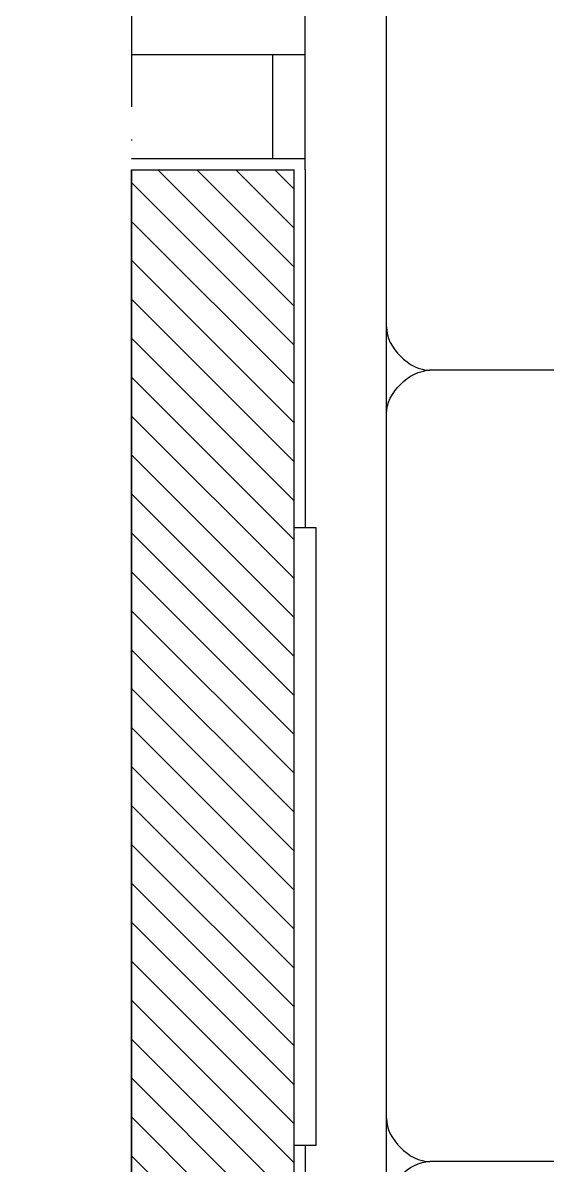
# Model space of a CAD drawing. Header units: millimetres. Extents: x 990 to 5684, y 331 to 3337.
# Drawn here: x 3980.6 to 4028.9, y 2104.3 to 2209.7 of the extents above; entities that cross this region are included whole.
import ezdxf

# ---------------------------------------------------------------- set-up
doc = ezdxf.new("R2010")
doc.units = ezdxf.units.MM
doc.linetypes.add('ACAD_ISO10W100', pattern=[18, 12, -3, 0, -3])
doc.layers.get('0').update_dxf_attribs({"color": 255})
for name, color, linetype in [('A-SECT D-MCUT', 181, 'Continuous'), ('linee sezionee', 241, 'Continuous'), ('VITI', 2, 'Continuous'), ('VITI 2', 4, 'Continuous')]:
    doc.layers.add(name, color=color, linetype=linetype)
doc.layers.add('A-WALL-FULL-EXTR', color=255, linetype='Continuous', lineweight=35)

msp = doc.modelspace()

# ---------------------------------------------------------------- hatches: boundary and pattern name
at = {"linetype": 'Continuous'}
h = msp.add_hatch(dxfattribs=at)
h.set_pattern_fill('ANSI31', color=175, scale=0.8, angle=270)
h.paths.add_polyline_path([(4005.6, 2533.64), (3990.6, 2533.64), (3990.6, 2440.67), (3990.6, 2431.17), (4005.6, 2431.17), (4005.6, 2440.67)])
h.paths.add_polyline_path([(4230.6, 2441.17), (4165.6, 2441.17), (4165.6, 2533.64), (4155.6, 2533.64), (4155.6, 2441.17), (4085.6, 2441.17), (4085.6, 2431.17), (4230.6, 2431.17)])
h.paths.add_polyline_path([(4325.6, 2533.64), (4310.6, 2533.64), (4310.6, 2440.67), (4310.6, 2431.17), (4325.6, 2431.17), (4325.6, 2440.63)])
h.paths.add_polyline_path([(4110.73, 2076.17), (4005.6, 2076.17), (4005.6, 2196.17), (3990.6, 2196.17), (3990.6, 2076.17), (3980.6, 2076.17), (3980.6, 2061.17), (3990.6, 2061.17), (4110.73, 2061.17)])
h.paths.add_polyline_path([(4335.6, 2076.67), (4325.6, 2076.67), (4325.6, 2341.17), (4310.6, 2341.17), (4310.6, 2076.17), (4190.6, 2076.17), (4185.73, 2076.17), (4185.73, 2066.17), (4185.73, 2061.17), (4325.6, 2061.17), (4335.6, 2061.17)])

# ---------------------------------------------------------------- linework, layer by layer
for p in [(3990.6, 2196.17), (4005.6, 2076.17)]:
    msp.add_line(p, (4005.6, 2196.17))
at = {"layer": 'A-SECT D-MCUT'}
for p, q in [((4006.6, 2206.77), (3990.6, 2206.77)), ((4003.6, 2206.77), (4003.6, 2197.17)), ((4006.6, 2197.17), (3990.6, 2197.17)), ((4006.6, 2196.17), (4006.6, 2163.17)), ((4006.6, 2106.17), (4006.6, 2077.17))]:
    msp.add_line(p, q, dxfattribs=at)
at = {"layer": 'A-WALL-FULL-EXTR'}
msp.add_line((3990.6, 2076.17), (3990.6, 2196.17), dxfattribs=at)
at = {"layer": 'linee sezionee', "linetype": 'ACAD_ISO10W100'}
msp.add_line((3990.6, 2431.17), (3990.6, 2196.17), dxfattribs=at)
at = {"layer": 'VITI'}
for p, q in [((4006.6, 2196.17), (4006.6, 2349.17)), ((4014.1, 2173.67), (4014.1, 2246.67)), ((4030.1, 2177.67), (4018.1, 2177.67)), ((4014.1, 2100.67), (4014.1, 2173.67)), ((4030.1, 2104.67), (4018.1, 2104.67))]:
    msp.add_line(p, q, dxfattribs=at)
for points in [[(4014.1, 2181.67), (4014.1, 2179.78), (4016.21, 2177.67), (4018.1, 2177.67)], [(4014.1, 2173.67), (4014.1, 2175.55), (4016.21, 2177.67), (4018.1, 2177.67)], [(4014.1, 2108.67), (4014.1, 2106.78), (4016.21, 2104.67), (4018.1, 2104.67)], [(4014.1, 2100.67), (4014.1, 2102.55), (4016.21, 2104.67), (4018.1, 2104.67)]]:
    msp.add_open_spline(points, degree=3, dxfattribs=at)
at = {"layer": 'VITI 2'}
for p, q in [((4005.6, 2163.17), (4007.6, 2163.17)), ((4007.6, 2163.17), (4007.6, 2106.17)), ((4007.6, 2106.17), (4005.6, 2106.17))]:
    msp.add_line(p, q, dxfattribs=at)

doc.saveas('drawing.dxf')
